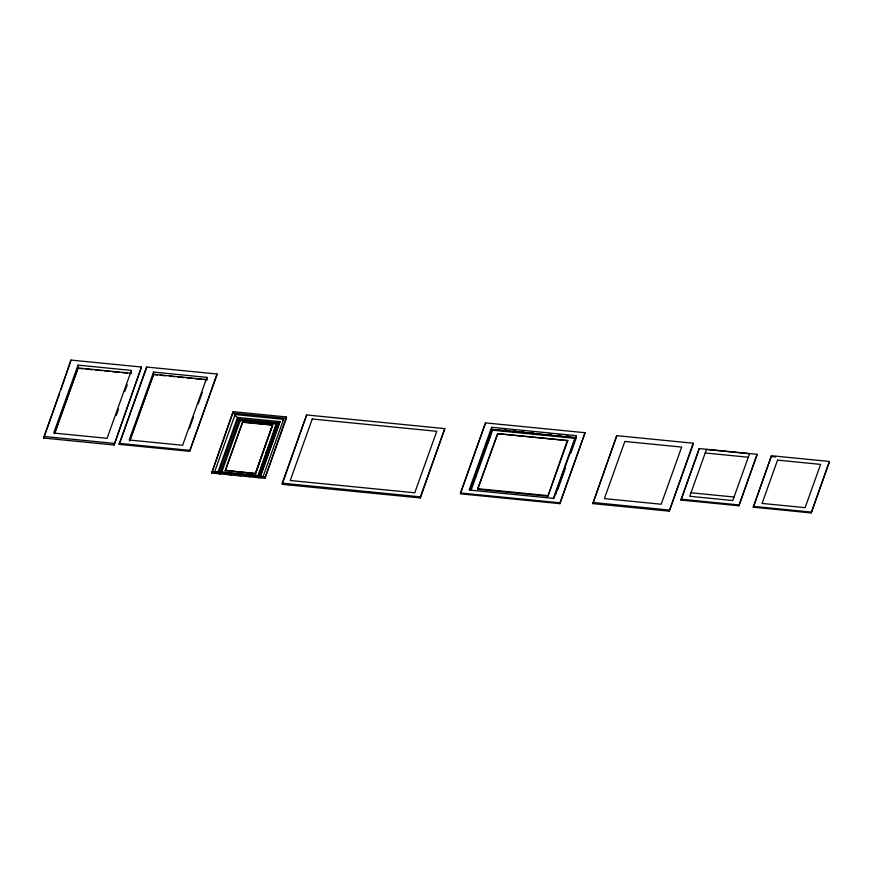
<?xml version="1.0" encoding="UTF-8"?>
<svg xmlns="http://www.w3.org/2000/svg" width="873" height="873" viewBox="0 0 873 873"><rect width="100%" height="100%" fill="white"/><g stroke="black" fill="none" stroke-linecap="round" stroke-linejoin="round"><path stroke-width="1.31" d="M43.65 438.039L71.008 360.069L141.459 367.031L114.09 445.001L43.65 438.039L59.593 393.505M71.008 360.069L60.968 389.685M54.595 433.641L77.992 368.286L78.035 365.132L131.408 370.403L107.084 438.322L53.722 433.052L78.035 365.132M114.09 445.001L141.459 367.031M119.186 444.357L146.544 367.031L216.984 373.993L216.962 374.964L189.627 451.319L119.186 444.357L146.064 369.279M131.365 373.557L131.397 371.451M146.522 368.013L146.544 367.031M130.132 439.959L153.528 374.604L153.561 372.084L206.934 377.365L206.901 379.875L204.227 379.613M189.627 451.319L216.984 373.993M211.703 473.024L233.167 411.685L286.399 416.945L286.377 418.396L264.934 478.284L211.703 473.024L233.167 411.685M225.583 470.383L255.418 473.733L272.78 424.976L242.607 421.997L225.234 470.754L242.596 422.259L272.441 425.096L255.418 473.733L272.441 425.096M257.775 476.178L276.174 424.092L240.228 420.546L239.224 419.815L220.4 472.369M264.934 478.284L286.399 416.945M282.208 483.195L282.186 484.308L420.35 497.959L444.804 428.61L306.641 414.959L282.208 483.195L420.371 496.846L444.804 428.61M306.641 414.959L282.645 483.042M420.35 497.959L420.371 496.846M460.442 492.972L460.431 493.823L559.964 503.656L585.063 432.724L485.53 422.892L460.442 492.972L559.975 502.804L585.063 432.724M485.53 422.892L460.879 492.547M576.3 437.755L491.608 429.385L576.3 437.842L576.333 435.66L491.641 427.29L491.608 429.472L470.056 489.655M556.287 493.66L556.308 491.564M557.345 490.681L557.378 488.574M559.964 503.656L559.975 502.804M592.832 503.612L616.775 435.66L693.195 443.211L693.184 444.335L669.253 511.163L592.832 503.612L616.775 435.66M669.253 511.163L693.195 443.211M680.984 500.065L699.12 448.58L757.022 454.298L757 455.16L738.874 505.783L680.984 500.065L698.651 450.697M699.109 449.431L699.12 448.58M738.874 505.783L757.022 454.298M753.312 507.202L771.459 455.728L829.35 461.446L829.339 462.297L811.213 512.931L753.312 507.202L771.459 455.728M811.213 512.931L829.35 461.446M259.968 477.182L258.866 477.935M286.377 418.396L233.146 413.136L235.099 414.555L283.583 419.335L262.904 477.138M283.583 419.335L282.787 420.655A1.255 0.884 -54.2 0 1 282.394 420.862M54.595 433.324L77.992 367.969L131.365 373.24M116.229 415.537L118.521 409.131M124.937 391.18L127.24 384.775M153.561 372.084L129.248 440.003L182.621 445.285L206.934 377.365M129.673 440.93L153.528 374.288L206.901 379.569M189.463 428.261L193.599 416.727M198.182 403.915L202.318 392.381M215.653 472.817A1.255 0.884 -54.2 0 1 215.271 472.871L214.507 472.086L235.099 414.555L235.634 415.995A1.255 0.633 71.4 0 0 235.906 416.268L237.511 417.425L280.091 421.637L260.536 476.254A1.768 0.895 71.4 0 0 260.296 476.342M218.687 472.882L238.023 418.887A1.768 0.895 71.4 0 0 237.521 417.414L217.955 472.053L260.536 476.254M240.228 420.546L221.84 471.889L257.786 475.436M265.654 454.178L267.029 450.348M274.329 429.942L275.704 426.111M258.965 474.192L260.187 470.809M260.645 469.521L262.937 463.116M263.853 460.551L271.656 438.759M273.5 433.63L276.708 424.649L258.954 475.152M258.79 476.167L277.614 423.612L239.224 419.815M260.405 475.84L279.327 422.969A1.768 1.255 -54.2 0 1 280.08 421.615M491.641 427.29L469.172 490.037L553.864 498.407L576.333 435.66M475.01 478.437L476.374 474.639M487.243 444.27L490.419 435.42M471.038 490.451L492.623 430.203L574.86 438.322L553.275 498.614M477.629 489.284L497.545 433.652L567.821 440.603L547.906 496.224L477.629 489.284L497.905 433.532M547.906 496.224L567.319 440.385M557.803 489.502L565.475 467.993M570.887 452.967L575.853 439.01M277.723 425.26L279.327 422.969L238.023 418.887L238.831 421.201M220.236 474.115L218.85 473.515M153.528 374.604L157.533 374.997M160.196 375.259L165.532 375.794M169.537 376.187L174.873 376.71M177.546 376.972L184.214 377.638M186.887 377.9L192.224 378.424M194.886 378.686L201.565 379.351M77.992 368.286L83.328 368.81M86.001 369.072L92.669 369.726M95.332 369.999L102.01 370.654M104.673 370.916L110.009 371.451M112.682 371.712L119.35 372.367M122.024 372.629L127.36 373.164M503.885 429.898L506.58 430.171M513.324 430.836L516.019 431.098M521.41 431.633L524.106 431.895M530.839 432.561L533.534 432.833M548.364 434.296L551.059 434.558M557.803 435.223L560.499 435.496M565.89 436.031L568.585 436.293M771.437 456.579L775.486 456.983M705.231 452.978L748.281 457.234M497.545 433.652L567.821 440.603M690.98 492.776L734.029 497.032M119.197 443.375L189.648 450.337M680.995 499.203L738.885 504.932M753.323 506.351L811.224 512.08M43.672 436.424L114.112 443.386M478.142 488.727L547.546 495.591M592.854 502.488L669.275 510.039M225.245 470.492L255.178 473.308M211.724 471.573L264.956 476.833M214.507 472.086L229.315 473.548M232.011 473.81L262.98 476.876M242.672 475.25L245.335 475.523M250.671 476.047L253.334 476.309M227.853 474.421L231.803 474.814M237.074 475.327L241.024 475.72M246.295 476.243L250.245 476.636M255.516 477.149L258.146 477.411M366.758 491.881L369.465 492.154M217.966 472.031A1.768 1.255 -54.2 0 1 218.643 472.784M289.378 484.766A1.801 1.277 -54.2 0 1 288.657 484.024M415.352 497.184A1.801 0.906 71.4 0 1 415.024 497.174M312.261 419.007L290.24 480.499L414.751 492.798L436.762 431.306L312.261 419.007M624.839 441.465L604.378 498.614L661.21 504.234L681.671 447.085L624.839 441.465M706.486 449.486L689.725 496.279L732.785 500.535L749.536 453.731L706.486 449.486M777.559 460.126L762.064 503.426L805.113 507.671L820.62 464.381L777.559 460.126"/></g></svg>
